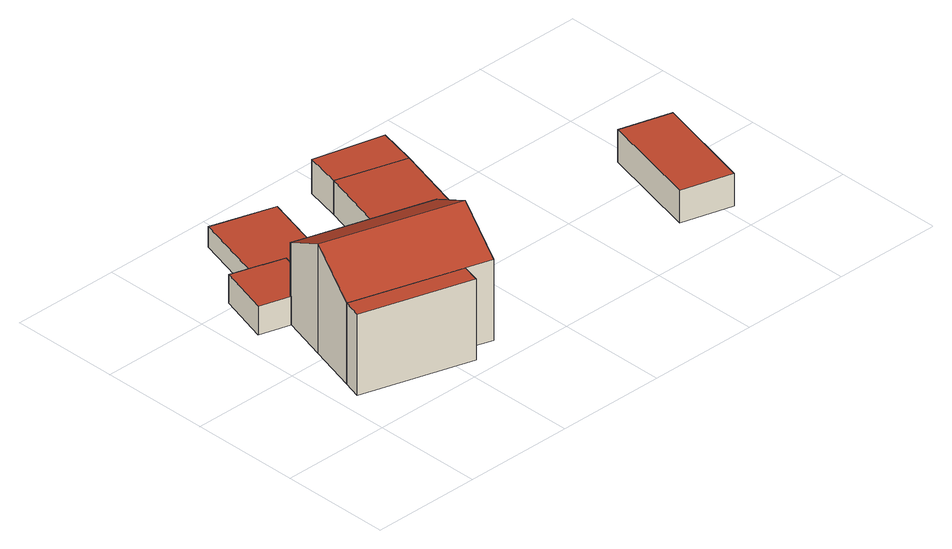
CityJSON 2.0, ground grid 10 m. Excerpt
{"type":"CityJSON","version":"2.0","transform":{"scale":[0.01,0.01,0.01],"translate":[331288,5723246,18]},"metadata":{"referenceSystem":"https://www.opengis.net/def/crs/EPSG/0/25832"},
"CityObjects":{
"building1":{"type":"Building","attributes":{"Geometrietyp2DReferenz":"3000","Gemeindeschluessel":"05170048","function":"31001_2723","roofType":"1000","measuredHeight":2.65},"address":[{"country":"Germany","locality":"Wesel","thoroughfareNumber":"24","thoroughfareName":"Gindericher Straße"}],"geometry":[{"type":"Solid","lod":"2","boundaries":[[[[0,1,2,3]],[[4,5,1,0]],[[6,7,5,4]],[[8,9,7,6]],[[10,11,9,8]],[[12,13,11,10]],[[14,15,13,12]],[[3,2,15,14]],[[12,10,8,6,4,0,3,14]],[[1,5,7,9,11,13,15,2]]]],"semantics":{"surfaces":[{"type":"WallSurface"},{"type":"RoofSurface"},{"type":"GroundSurface"}],"values":[[0,0,0,0,0,0,0,0,1,2]]}}]},
"building2":{"type":"Building","attributes":{"Gemeindeschluessel":"05170048","Geometrietyp2DReferenz":"3000","function":"31001_1010"},"address":[{"country":"Germany","locality":"Wesel","thoroughfareNumber":"24","thoroughfareName":"Gindericher Straße"}],"children":["building2-1","building2-2"]},
"building2-1":{"type":"BuildingPart","attributes":{"roofType":"3100","measuredHeight":10.27},"parents":["building2"],"geometry":[{"type":"Solid","lod":"2","boundaries":[[[[16,17,18,19]],[[20,21,17,16]],[[22,23,21,20]],[[24,25,23,22]],[[26,27,25,24]],[[28,29,27,26]],[[30,31,29,28]],[[32,33,31,30]],[[19,32,30,28,16]],[[26,24,22,20,16,28]],[[17,21,23,25,27,29,31,33,18]],[[19,18,33,32]]]],"semantics":{"surfaces":[{"type":"WallSurface"},{"type":"RoofSurface"},{"type":"GroundSurface"},{"type":"ClosureSurface"}],"values":[[0,0,0,0,0,0,0,0,1,1,2,3]]}}]},
"building2-2":{"type":"BuildingPart","attributes":{"roofType":"1000","measuredHeight":7.58},"parents":["building2"],"geometry":[{"type":"Solid","lod":"2","boundaries":[[[[19,18,34,35]],[[36,37,33,32]],[[35,34,37,36]],[[32,19,35,36]],[[18,33,37,34]],[[32,33,18,19]]]],"semantics":{"surfaces":[{"type":"WallSurface"},{"type":"RoofSurface"},{"type":"GroundSurface"},{"type":"ClosureSurface"}],"values":[[0,0,0,1,2,3]]}}]},
"building3":{"type":"Building","attributes":{"Geometrietyp2DReferenz":"3000","Gemeindeschluessel":"05170048","function":"31001_2723","roofType":"1000","measuredHeight":1.91},"address":[{"country":"Germany","locality":"Wesel","thoroughfareNumber":"24","thoroughfareName":"Gindericher Straße"}],"geometry":[{"type":"Solid","lod":"2","boundaries":[[[[38,39,40,41]],[[42,43,39,38]],[[44,45,43,42]],[[46,47,45,44]],[[48,49,47,46]],[[41,40,49,48]],[[46,44,42,38,41,48]],[[39,43,45,47,49,40]]]],"semantics":{"surfaces":[{"type":"WallSurface"},{"type":"RoofSurface"},{"type":"GroundSurface"}],"values":[[0,0,0,0,0,0,1,2]]}}]},
"building4":{"type":"Building","attributes":{"Geometrietyp2DReferenz":"3000","Gemeindeschluessel":"05170048","function":"31001_2463","roofType":"1000","measuredHeight":3.19},"address":[{"country":"Germany","locality":"Wesel","thoroughfareNumber":"24","thoroughfareName":"Gindericher Straße"}],"geometry":[{"type":"Solid","lod":"2","boundaries":[[[[50,51,52,53]],[[54,55,51,50]],[[56,57,55,54]],[[53,52,57,56]],[[54,50,53,56]],[[51,55,57,52]]]],"semantics":{"surfaces":[{"type":"WallSurface"},{"type":"RoofSurface"},{"type":"GroundSurface"}],"values":[[0,0,0,0,1,2]]}}]},
"building5":{"type":"Building","attributes":{"Geometrietyp2DReferenz":"3000","Gemeindeschluessel":"05170048","function":"31001_2723","roofType":"1000","measuredHeight":3.22},"address":[{"country":"Germany","locality":"Wesel","thoroughfareNumber":"24","thoroughfareName":"Gindericher Straße"}],"geometry":[{"type":"Solid","lod":"2","boundaries":[[[[58,59,60,61]],[[50,62,59,58]],[[53,63,62,50]],[[61,60,63,53]],[[50,58,61,53]],[[59,62,63,60]]]],"semantics":{"surfaces":[{"type":"WallSurface"},{"type":"RoofSurface"},{"type":"GroundSurface"}],"values":[[0,0,0,0,1,2]]}}]},
"building6":{"type":"Building","attributes":{"Geometrietyp2DReferenz":"3000","Gemeindeschluessel":"05170048","function":"31001_2463","roofType":"1000","measuredHeight":3.03},"address":[{"country":"Germany","locality":"Wesel","thoroughfareNumber":"22","thoroughfareName":"Gindericher Straße"}],"geometry":[{"type":"Solid","lod":"2","boundaries":[[[[64,65,66,67]],[[68,69,65,64]],[[70,71,69,68]],[[67,66,71,70]],[[68,64,67,70]],[[65,69,71,66]]]],"semantics":{"surfaces":[{"type":"WallSurface"},{"type":"RoofSurface"},{"type":"GroundSurface"}],"values":[[0,0,0,0,1,2]]}}]}
},
"vertices":[
[247,1950,424],[247,1950,159],[100,1475,159],[100,1475,424],[533,1865,424],[533,1865,159],[532,1861,424],[532,1861,159],[725,1803,424],[725,1803,159],[585,1349,424],[585,1349,159],[384,1410,424],[384,1410,159],[379,1394,424],[379,1394,159],
[249,958,1190],[249,958,163],[115,507,163],[115,507,921],[379,1394,930],[379,1394,163],[384,1410,921],[384,1410,163],[585,1349,921],[585,1349,163],[1616,1041,921],[1616,1041,163],[1483,591,1190],[1483,591,163],[1349,140,921],[1349,140,163],[1112,210,921],[1112,210,163],
[64,336,163],[64,336,921],[1062,40,921],[1062,40,163],
[1362,2552,241],[1362,2552,50],[784,2724,50],[784,2724,241],[1110,1689,241],[1110,1689,50],[725,1803,241],[725,1803,50],[532,1861,241],[532,1861,50],[533,1865,241],[533,1865,50],
[2371,2121,425],[2371,2121,106],[1737,2307,106],[1737,2307,425],[2157,1393,425],[2157,1393,106],[1523,1580,425],[1523,1580,106],
[2459,2477,425],[2459,2477,103],[1817,2634,103],[1817,2634,425],[2371,2121,103],[1737,2307,103],
[4266,1132,429],[4266,1132,126],[3796,1263,126],[3796,1263,429],[4017,197,429],[4017,197,126],[3551,329,429],[3551,329,126]
]}
